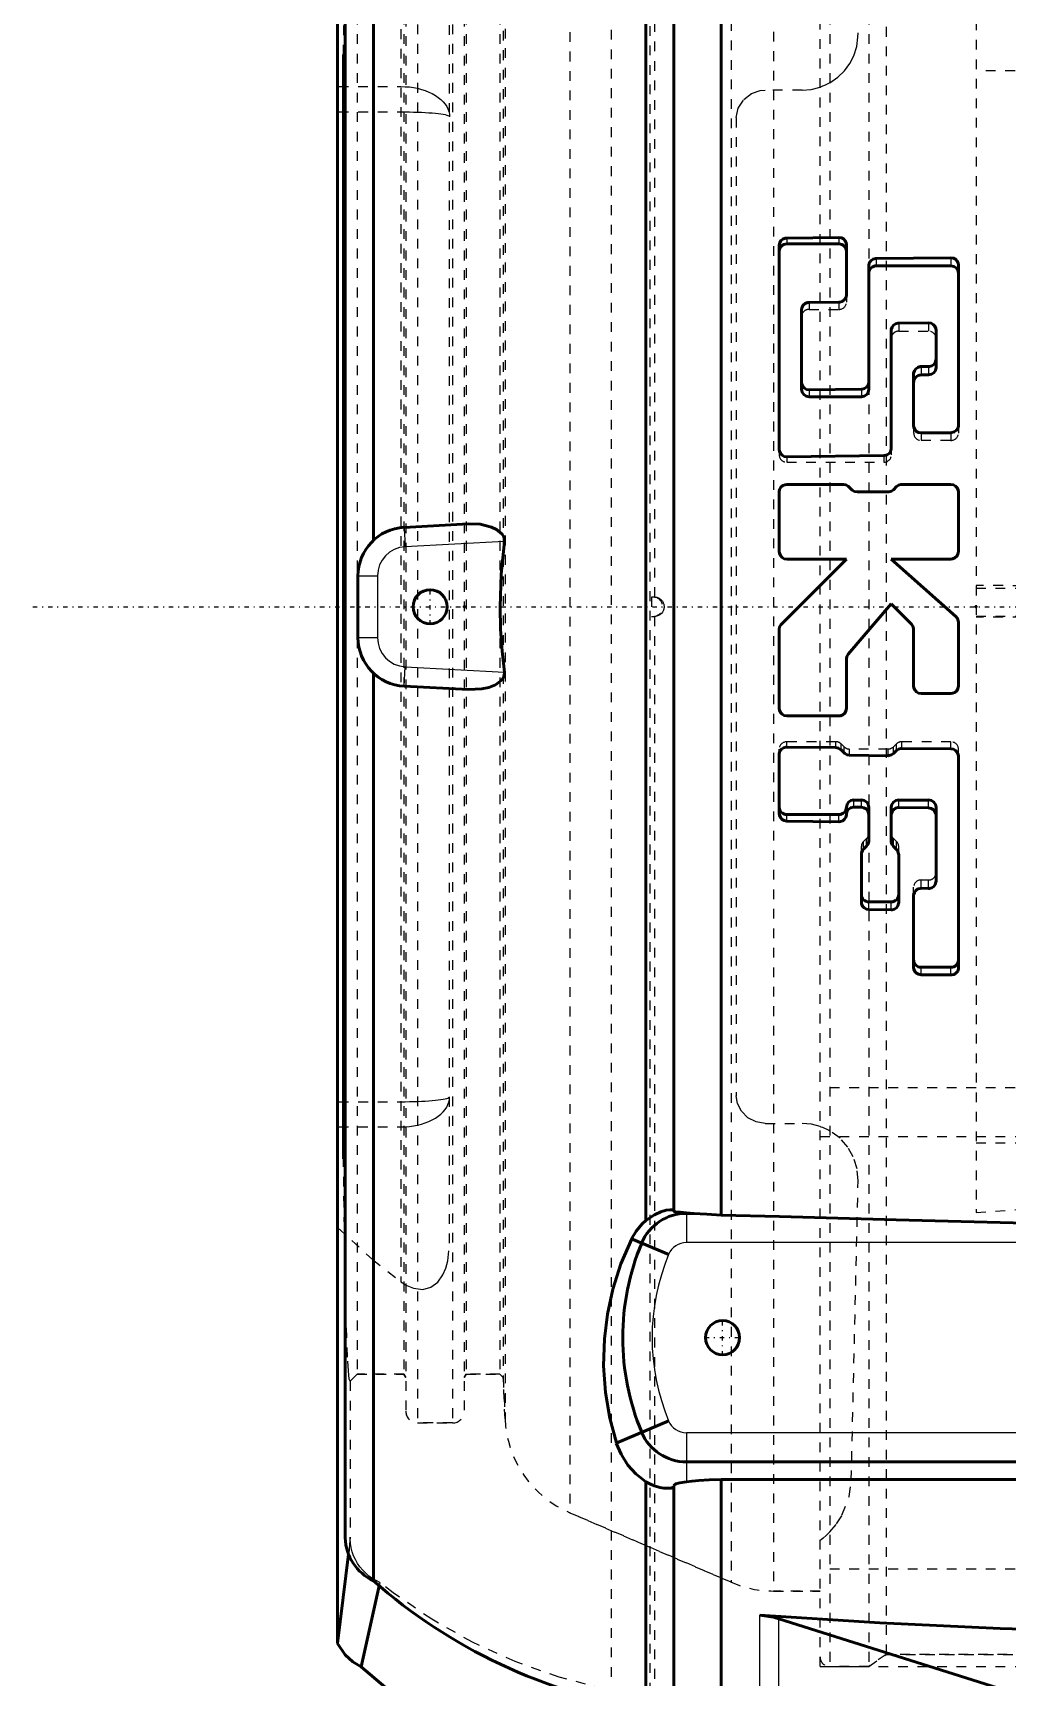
# Model space of a CAD drawing. Header units: millimetres. Extents: x -124 to 124, y -205 to 205.
# Drawn here: x -123.8 to -23.8, y -109.8 to 58.9 of the extents above; entities that cross this region are included whole.
import ezdxf

# ---------------------------------------------------------------- set-up
doc = ezdxf.new("R2010")
doc.units = ezdxf.units.MM
doc.linetypes.add('Center', pattern=[1.5, 0.45, -0.5, 0.05, -0.5])
doc.linetypes.add('Dashed', pattern=[2, 1, -1])
for name, color, linetype, lineweight in [('2d ConnectionPoints', 7, 'Continuous', 50), ('AM_0', 7, 'Continuous', 50), ('AM_4', 3, 'Continuous', 25), ('AM_5', 3, 'Continuous', 25), ('AM_7', 7, 'Center', 25), ('AM_9', 6, 'Dashed', 25)]:
    doc.layers.add(name, color=color, linetype=linetype, lineweight=lineweight)

# ---------------------------------------------------------------- blocks, each defined once
blk = doc.blocks.new('3_H_3024_sleeve_h_0_in_SKFSNL5246201224KH3024_4')
at = {"layer": 'AM_5'}
for p, q in [((5, 60), (5, 58.77)), ((45, 58.77), (5, 58.77)), ((45, -58.77), (5, -58.77)), ((5, -60), (5, -58.77))]:
    blk.add_line(p, q, dxfattribs=at)
at = {"layer": 'AM_9'}
for p, q in [((5, 60), (-27, 62.17)), ((-27, 62.17), (-27, -62.17)), ((43.77, 60), (5, 60)), ((5, 60), (5, 17.5)), ((45, 58.77), (43.77, 60)), ((43.77, 60), (43.77, -60)), ((45, 58.77), (45, -58.77)), ((45, 55), (-27, 55)), ((43.77, 2.09), (-27, 2.17)), ((-27, 1.92), (45, 1.92)), ((45, 2.05), (43.77, 2.09)), ((-27, -0.96), (45, -0.96)), ((43.77, -1.05), (-27, -1.08)), ((45, -1.03), (43.77, -1.05)), ((5, -17.5), (5, -60)), ((-27, -55), (45, -55)), ((43.77, -60), (45, -58.77)), ((-27, -62.17), (5, -60)), ((5, -60), (43.77, -60))]:
    blk.add_line(p, q, dxfattribs=at)
blk = doc.blocks.new('5_FRB_22_215_location_rng_2_0_in_SKFSNL5246201224KH3024_4')
at = {"layer": 'AM_9'}
for p, q in [((-43, -108.75), (-43, 108.75)), ((-21, -49.375), (-43, -49.375)), ((-43, -54.375), (-21, -54.375)), ((-21, -98.75), (-43, -98.75)), ((-43, -108.75), (-21, -108.75))]:
    blk.add_line(p, q, dxfattribs=at)
blk = doc.blocks.new('10_SNL_524_620_CAP_0_in_SKFSNL5246201224KH3024_4')
at = {"layer": 'AM_0'}
for p, q in [((-88.82, 6.81), (-88.82, 99.94)), ((-91.7, -95.54), (-91.7, 95.54)), ((-60.88, -62.98), (-60.88, 62.98)), ((-58, 62.03), (-58, -62)), ((-53.16, -62.42), (-53.16, 62.42)), ((-46.42, 37.83), (-41.06, 37.9)), ((-41.06, 37.23), (-46.42, 37.23)), ((-40.3, 37.18), (-40.3, 32.02)), ((-47.19, 16.15), (-47.19, 37.09)), ((-37.23, 35.74), (-29.57, 35.81)), ((-38, 35), (-38, 22.3)), ((-29.57, 34.99), (-37.23, 34.99)), ((-28.8, 35.09), (-28.8, 18.63)), ((-44.89, 30.48), (-44.89, 22.3)), ((-41.06, 31.27), (-44.13, 31.23)), ((-31.87, 29.14), (-34.93, 29.11)), ((-35.7, 28.35), (-35.7, 16.28)), ((-31.1, 28.4), (-31.1, 24.54)), ((-33.4, 18.59), (-33.4, 23.88)), ((-32.63, 24.64), (-31.87, 24.65)), ((-31.87, 23.79), (-32.63, 23.79)), ((-44.13, 22.26), (-38.76, 22.32)), ((-38.76, 21.55), (-44.13, 21.55)), ((-29.57, 17.86), (-32.63, 17.84)), ((-36.46, 15.51), (-46.42, 15.4)), ((-46.42, 12.55), (-40.61, 12.55)), ((-40.07, 12.33), (-39.75, 12.01)), ((-35.47, 12.01), (-35.16, 12.33)), ((-34.62, 12.55), (-29.57, 12.55)), ((-47.19, 5.66), (-47.19, 11.78)), ((-39.21, 11.78), (-36.02, 11.78)), ((-28.8, 11.78), (-28.8, 5.66)), ((-85.66, 8.15), (-79.07, 8.5)), ((-46.97, -1.78), (-40.3, 4.89)), ((-40.3, 4.89), (-46.42, 4.89)), ((-29.57, 4.89), (-35.7, 4.89)), ((-35.7, 4.89), (-29.06, -1.01)), ((-90.4, -3.16), (-90.4, 3.16)), ((-35.7, 0.29), (-40.11, -4.85)), ((-33.62, -1.78), (-35.7, 0.29)), ((-28.8, -1.58), (-28.8, -8.13)), ((-47.19, -10.43), (-47.19, -2.32)), ((-33.4, -8.13), (-33.4, -2.32)), ((-40.3, -5.35), (-40.3, -10.43)), ((-88.82, -99.94), (-88.82, -6.81)), ((-79.07, -8.5), (-85.66, -8.15)), ((-29.57, -8.9), (-32.63, -8.9)), ((-41.06, -11.2), (-46.42, -11.2)), ((-47.19, -21.23), (-47.19, -15.14)), ((-46.42, -14.39), (-41.38, -14.45)), ((-40.84, -14.68), (-40.52, -15)), ((-35.47, -15.06), (-35.16, -14.74)), ((-34.62, -14.53), (-29.57, -14.57)), ((-39.98, -15.23), (-36.02, -15.28)), ((-28.8, -15.34), (-28.8, -37.06)), ((-39.53, -19.83), (-38.76, -19.83)), ((-34.93, -19.83), (-31.87, -19.83)), ((-46.42, -21.32), (-41.06, -21.32)), ((-40.3, -21.31), (-40.3, -20.57)), ((-38.76, -20.57), (-39.53, -20.56)), ((-38, -24.04), (-38, -20.57)), ((-35.7, -24.06), (-35.7, -20.57)), ((-31.87, -20.64), (-34.93, -20.61)), ((-31.1, -28.16), (-31.1, -20.57)), ((-41.06, -22.06), (-46.42, -21.99)), ((-38.54, -24.88), (-38.22, -24.57)), ((-35.47, -24.6), (-35.16, -24.91)), ((-38.76, -30.32), (-38.76, -25.4)), ((-34.93, -25.44), (-34.93, -30.36)), ((-38, -30.28), (-35.7, -30.28)), ((-33.4, -37.02), (-33.4, -29.63)), ((-32.63, -28.89), (-31.87, -28.9)), ((-35.7, -31.09), (-38, -31.07)), ((-32.63, -36.99), (-29.57, -36.99)), ((-29.57, -37.78), (-32.63, -37.76)), ((-56.71, -62.18), (-55.93, -62.25)), ((-55.93, -62.25), (-56.71, -62.25)), ((-58.53, -66.47), (-62.33, -64.86)), ((-63.9, -85.81), (-58.53, -83.53)), ((56.71, -87.75), (-56.71, -87.75)), ((-60.88, -113.09), (-60.88, -89.78)), ((-58, -90.23), (-58, -118)), ((-53.16, -123.01), (-53.16, -89.56)), ((53.16, -89.56), (-53.16, -89.56)), ((-24.8, -110.94), (-47.22, -103.85))]:
    blk.add_line(p, q, dxfattribs=at)
for points in [[(-47.19, 37.09), (-47.19, 37.11), (-47.14, 37.35), (-47.01, 37.57), (-46.81, 37.73), (-46.57, 37.82), (-46.42, 37.83)], [(-41.06, 37.9), (-40.81, 37.86), (-40.58, 37.75), (-40.41, 37.56), (-40.31, 37.34), (-40.3, 37.18)], [(-38, 35), (-37.99, 35.09), (-37.92, 35.32), (-37.77, 35.53), (-37.56, 35.67), (-37.31, 35.74), (-37.23, 35.74)], [(-29.57, 35.81), (-29.32, 35.78), (-29.09, 35.66), (-28.92, 35.47), (-28.82, 35.25), (-28.8, 35.09)], [(-44.89, 30.48), (-44.89, 30.49), (-44.85, 30.73), (-44.72, 30.95), (-44.53, 31.12), (-44.29, 31.21), (-44.13, 31.23)], [(-40.3, 32.02), (-40.3, 31.93), (-40.37, 31.69), (-40.52, 31.49), (-40.73, 31.34), (-40.98, 31.27), (-41.06, 31.27)], [(-35.7, 28.35), (-35.69, 28.44), (-35.62, 28.68), (-35.47, 28.89), (-35.26, 29.03), (-35.01, 29.1), (-34.93, 29.11)], [(-31.87, 29.14), (-31.61, 29.1), (-31.39, 28.98), (-31.22, 28.79), (-31.12, 28.56), (-31.1, 28.4)], [(-31.1, 25.41), (-31.11, 25.32), (-31.18, 25.08), (-31.33, 24.87), (-31.54, 24.72), (-31.79, 24.65), (-31.87, 24.65)], [(-33.4, 23.88), (-33.4, 23.97), (-33.32, 24.21), (-33.17, 24.42), (-32.96, 24.56), (-32.72, 24.64), (-32.63, 24.64)], [(-44.13, 22.26), (-44.38, 22.3), (-44.6, 22.42), (-44.77, 22.6), (-44.87, 22.84), (-44.89, 23)], [(-38, 23.08), (-38, 23), (-38.07, 22.75), (-38.22, 22.55), (-38.43, 22.4), (-38.68, 22.33), (-38.76, 22.32)], [(-32.63, 17.84), (-32.89, 17.88), (-33.11, 18), (-33.28, 18.19), (-33.38, 18.42), (-33.4, 18.59)], [(-28.8, 18.63), (-28.81, 18.55), (-28.88, 18.3), (-29.03, 18.09), (-29.24, 17.94), (-29.49, 17.87), (-29.57, 17.86)], [(-46.42, 15.4), (-46.68, 15.43), (-46.9, 15.55), (-47.07, 15.74), (-47.17, 15.98), (-47.19, 16.15)], [(-35.7, 16.28), (-35.7, 16.2), (-35.77, 15.95), (-35.92, 15.74), (-36.13, 15.59), (-36.38, 15.52), (-36.46, 15.51)], [(-47.19, 11.78), (-47.15, 12.04), (-47.02, 12.26), (-46.83, 12.43), (-46.59, 12.53), (-46.42, 12.55)], [(-40.61, 12.55), (-40.36, 12.51), (-40.13, 12.38), (-40.07, 12.33)], [(-39.21, 11.78), (-39.47, 11.83), (-39.69, 11.95), (-39.75, 12.01)], [(-35.47, 12.01), (-35.68, 11.86), (-35.93, 11.79), (-36.02, 11.78)], [(-35.16, 12.33), (-34.95, 12.47), (-34.7, 12.54), (-34.62, 12.55)], [(-29.57, 12.55), (-29.32, 12.51), (-29.09, 12.38), (-28.92, 12.19), (-28.82, 11.95), (-28.8, 11.78)], [(-79.07, 8.5), (-77.87, 8.46), (-76.7, 8.18), (-76.18, 7.93), (-75.6, 7.45), (-75.44, 7.17), (-75.38, 6.85), (-75.38, 6.7)], [(-75.38, -6.7), (-75.62, -4.57), (-75.78, -2.29), (-75.83, 0), (-75.72, 3.35), (-75.38, 6.7)], [(-46.42, 4.89), (-46.68, 4.93), (-46.9, 5.06), (-47.07, 5.25), (-47.17, 5.49), (-47.19, 5.66)], [(-28.8, 5.66), (-28.85, 5.4), (-28.97, 5.18), (-29.16, 5.01), (-29.4, 4.91), (-29.57, 4.89)], [(-29.06, -1.01), (-28.9, -1.21), (-28.82, -1.45), (-28.8, -1.58)], [(-47.19, -2.32), (-47.15, -2.07), (-47.02, -1.84), (-46.97, -1.78)], [(-33.62, -1.78), (-33.48, -1.99), (-33.41, -2.24), (-33.4, -2.32)], [(-40.3, -5.35), (-40.25, -5.1), (-40.11, -4.85)], [(-75.38, -6.7), (-75.39, -6.98), (-75.48, -7.25), (-75.72, -7.58), (-76.3, -8), (-76.97, -8.27), (-77.68, -8.43), (-79.07, -8.5)], [(-32.63, -8.9), (-32.89, -8.86), (-33.11, -8.73), (-33.28, -8.54), (-33.38, -8.31), (-33.4, -8.13)], [(-28.8, -8.13), (-28.85, -8.39), (-28.97, -8.61), (-29.17, -8.78), (-29.4, -8.88), (-29.57, -8.9)], [(-46.42, -11.2), (-46.68, -11.16), (-46.9, -11.03), (-47.07, -10.84), (-47.17, -10.61), (-47.19, -10.43)], [(-40.3, -10.43), (-40.34, -10.69), (-40.46, -10.91), (-40.66, -11.08), (-40.9, -11.18), (-41.06, -11.2)], [(-47.19, -15.14), (-47.18, -15.05), (-47.11, -14.81), (-46.96, -14.6), (-46.75, -14.46), (-46.5, -14.39), (-46.42, -14.39)], [(-41.38, -14.45), (-41.13, -14.5), (-40.9, -14.63), (-40.84, -14.68)], [(-39.98, -15.23), (-40.23, -15.19), (-40.46, -15.06), (-40.52, -15)], [(-35.47, -15.06), (-35.68, -15.2), (-35.93, -15.27), (-36.02, -15.28)], [(-35.16, -14.74), (-34.95, -14.6), (-34.7, -14.53), (-34.62, -14.53)], [(-29.57, -14.57), (-29.32, -14.62), (-29.09, -14.74), (-28.92, -14.94), (-28.82, -15.17), (-28.8, -15.34)], [(-46.42, -21.99), (-46.68, -21.94), (-46.9, -21.82), (-47.07, -21.63), (-47.17, -21.39), (-47.19, -21.23)], [(-40.3, -21.31), (-40.3, -21.34), (-40.35, -21.59), (-40.48, -21.8), (-40.68, -21.96), (-40.92, -22.05), (-41.06, -22.06)], [(-40.3, -21.31), (-40.29, -21.22), (-40.22, -20.98), (-40.07, -20.77), (-39.86, -20.63), (-39.61, -20.57), (-39.53, -20.56)], [(-38.76, -20.57), (-38.51, -20.62), (-38.28, -20.74), (-38.11, -20.93), (-38.02, -21.17), (-38, -21.34)], [(-35.7, -21.36), (-35.69, -21.27), (-35.62, -21.03), (-35.47, -20.82), (-35.26, -20.68), (-35.01, -20.61), (-34.93, -20.61)], [(-31.87, -20.64), (-31.61, -20.69), (-31.39, -20.81), (-31.22, -21), (-31.12, -21.24), (-31.1, -21.4)], [(-38.76, -25.4), (-38.74, -25.24), (-38.64, -25), (-38.54, -24.88)], [(-38, -24.04), (-38.02, -24.21), (-38.12, -24.44), (-38.22, -24.57)], [(-35.47, -24.6), (-35.62, -24.39), (-35.69, -24.15), (-35.7, -24.06)], [(-35.16, -24.91), (-35.01, -25.12), (-34.94, -25.36), (-34.93, -25.44)], [(-31.1, -28.16), (-31.11, -28.25), (-31.18, -28.49), (-31.33, -28.69), (-31.54, -28.83), (-31.79, -28.9), (-31.87, -28.9)], [(-38, -31.07), (-38.25, -31.03), (-38.48, -30.9), (-38.65, -30.71), (-38.74, -30.48), (-38.76, -30.32)], [(-34.93, -30.36), (-34.94, -30.45), (-35.01, -30.68), (-35.16, -30.88), (-35.37, -31.03), (-35.62, -31.09), (-35.7, -31.09)], [(-33.4, -29.63), (-33.4, -29.55), (-33.32, -29.31), (-33.17, -29.1), (-32.96, -28.96), (-32.72, -28.9), (-32.63, -28.89)], [(-32.63, -37.76), (-32.89, -37.71), (-33.11, -37.59), (-33.28, -37.41), (-33.38, -37.18), (-33.4, -37.02)], [(-28.8, -37.06), (-28.81, -37.14), (-28.88, -37.38), (-29.03, -37.58), (-29.24, -37.72), (-29.49, -37.78), (-29.57, -37.78)], [(-58, -61.97), (-58.12, -61.88), (-58.38, -61.87), (-58.79, -61.92), (-59.35, -62.08), (-60, -62.38), (-60.88, -62.98)], [(-58, -61.99), (-58, -62), (-57.94, -62.07), (-57.73, -62.11), (-57.33, -62.13), (-56.71, -62.18)], [(-55.93, -62.25), (-55.31, -62.28), (-54.6, -62.34), (-53.16, -62.42)], [(-53.16, -62.42), (-47.17, -62.57), (-35.18, -62.9), (-23.19, -63.21), (-10.4, -63.43), (2.4, -63.49), (19.33, -63.28), (36.25, -62.86), (53.16, -62.42)], [(-62.33, -64.86), (-61.85, -64.07), (-61.25, -63.33), (-60.88, -62.98)], [(-63.88, -85.8), (-64.56, -83.26), (-65.01, -80.64), (-65.2, -77.9), (-65.13, -75.11), (-64.82, -72.58), (-64.26, -70.04), (-63.43, -67.44), (-62.31, -64.86)], [(-60.88, -89.78), (-61.89, -88.99), (-62.72, -88.07), (-63.41, -86.97), (-63.9, -85.81)], [(-60.88, -89.78), (-60.41, -90.03), (-59.98, -90.21), (-59.43, -90.37), (-59.04, -90.44), (-58.73, -90.46), (-58.29, -90.43), (-58.05, -90.33), (-58, -90.23)], [(-56.71, -89.79), (-57.38, -89.9), (-57.8, -89.99), (-58, -90.18)], [(-53.16, -89.56), (-54.38, -89.59), (-55.43, -89.65), (-56.13, -89.72), (-56.71, -89.79)], [(-47.22, -103.85), (-47.78, -103.69), (-49.19, -103.47)], [(-0.17, -105.28), (-12.2, -105.17), (-24.53, -104.83), (-36.86, -104.26), (-49.19, -103.47)]]:
    blk.add_lwpolyline(points, dxfattribs=at)
for centre in [(-83, 0), (-53, -75)]:
    blk.add_circle(centre, 1.75, dxfattribs=at)
for centre, radius, start, end in [((-85.4, 3.16), 5, 93.0417, 180), ((-85.4, -3.16), 5, 180, 266.9583), ((-56.71, -67.24), 4.99, 90, 157), ((-38.09, -75), 25.15, 157.3029, 202.6971), ((-56.71, -82.76), 4.99, 203, 270), ((-86.68, -95.39), 5.03, 181.7484, 244.7949), ((-52.37, -58.75), 55, 228.4908, 261.0989)]:
    blk.add_arc(centre, radius, start, end, dxfattribs=at)
for centre, major_axis, start_param, end_param in [((-46.42, 36.48), (0.766, 0), 1.570796, 3.141593), ((-41.06, 36.48), (0.766, 0), 6.283185, 7.853982), ((-37.23, 34.24), (0.766, 0), 1.570796, 3.141593), ((-29.57, 34.24), (0.766, 0), 0, 1.570796), ((-32.63, 23.05), (0.766, 0), 1.570796, 3.141593), ((-31.87, 24.54), (0.766, 0), 4.712389, 6.283185), ((-44.13, 22.3), (0.766, 0), 3.141593, 4.712389), ((-38.76, 22.3), (0.766, 0), 4.712389, 6.283185), ((-39.53, -20.57), (-0.766, 0), 4.712389, 6.283185), ((-38.76, -20.57), (-0.766, 0), 3.141593, 4.712389), ((-34.93, -20.57), (-0.766, 0), 4.712389, 6.283185), ((-31.87, -20.57), (-0.766, 0), 3.141593, 4.712389), ((-46.42, -20.57), (-0.766, 0), 6.283185, 7.853982), ((-41.06, -20.57), (-0.766, 0), 1.570796, 3.141593), ((-38, -29.53), (-0.766, 0), 6.283185, 7.853982), ((-35.7, -29.53), (-0.766, 0), 1.570796, 3.141593), ((-32.63, -36.25), (-0.766, 0), 6.283185, 7.853982), ((-29.57, -36.25), (-0.766, 0), 1.570796, 3.141593)]:
    blk.add_ellipse(centre, major_axis=major_axis, ratio=0.97437, start_param=start_param, end_param=end_param, dxfattribs=at)
at = {"layer": 'AM_4'}
for p, q in [((-46.42, 37.83), (-46.42, 37.23)), ((-41.06, 37.9), (-41.06, 37.23)), ((-37.23, 35.74), (-37.23, 34.99)), ((-29.57, 35.81), (-29.57, 34.99)), ((-32.63, 24.64), (-32.63, 23.79)), ((-31.87, 24.65), (-31.87, 23.79)), ((-44.13, 22.26), (-44.13, 21.55)), ((-38.76, 22.32), (-38.76, 21.55)), ((-85.66, 8.15), (-85.56, 6.16)), ((-75.38, 6.7), (-85.56, 6.16)), ((-90.4, 3.16), (-88.4, 3.16)), ((-88.4, 3.16), (-88.4, -3.16)), ((-90.4, -3.16), (-88.4, -3.16)), ((-85.66, -8.15), (-85.56, -6.16)), ((-85.56, -6.16), (-75.38, -6.7)), ((-39.53, -20.56), (-39.53, -19.83)), ((-38.76, -20.57), (-38.76, -19.83)), ((-34.93, -20.61), (-34.93, -19.83)), ((-31.87, -20.64), (-31.87, -19.83)), ((-46.42, -21.99), (-46.42, -21.32)), ((-41.06, -22.06), (-41.06, -21.32)), ((-38, -31.07), (-38, -30.28)), ((-35.7, -31.09), (-35.7, -30.28)), ((-32.63, -37.76), (-32.63, -36.99)), ((-29.57, -37.78), (-29.57, -36.99)), ((-56.71, -62.18), (-56.71, -65.25)), ((56.71, -65.25), (-56.71, -65.25)), ((-56.71, -84.75), (-56.71, -89.79)), ((56.71, -84.75), (-56.71, -84.75)), ((-49.19, -123.27), (-49.19, -103.47)), ((-47.22, -123.59), (-47.22, -103.85))]:
    blk.add_line(p, q, dxfattribs=at)
for centre, radius, start, end in [((-85.4, 3.16), 3, 93.0417, 180), ((-85.4, -3.16), 3, 180, 266.9583), ((-56.71, -67.24), 1.99, 90, 157), ((-38.09, -75), 22.15, 157.3439, 202.6561), ((-56.71, -82.76), 1.99, 203, 270)]:
    blk.add_arc(centre, radius, start, end, dxfattribs=at)
at = {"layer": 'AM_7'}
for p, q in [((-83, -1.84), (-83, 1.84)), ((-53, -76.84), (-53, -73.16)), ((-54.84, -75), (-51.16, -75))]:
    blk.add_line(p, q, dxfattribs=at)
at = {"layer": 'AM_9'}
for p, q in [((-42, 108.75), (-42, -108.75)), ((-38, 108.75), (-38, -108.75)), ((-36.21, 107.5), (-36.21, -107.5)), ((-52.12, 100.1), (-52.12, -100.1)), ((-47.76, 101), (-47.76, -101)), ((-68.67, 92.97), (-68.67, -92.97)), ((-84.3, 83.75), (-84.3, -83.75)), ((-80.7, 83.75), (-80.7, -83.75)), ((-75.32, 83.32), (-75.32, -83.32)), ((-85.5, 82.55), (-85.5, -82.55)), ((-79.5, 82.55), (-79.5, -82.55)), ((-90.5, 78.75), (-90.5, -78.75)), ((-85.7, 78.75), (-85.7, -78.75)), ((-79.3, 78.75), (-79.3, -78.75)), ((-75.85, 78.75), (-75.85, -78.75)), ((-75.5, 79.1), (-75.5, -79.1)), ((-58, -61.99), (-58, 61.99)), ((-58, -61.97), (-58, 61.97)), ((-58, -61.99), (-58, 61.97)), ((-44.13, 31.23), (-44.13, 30.51)), ((-44.13, 30.51), (-41.06, 30.51)), ((-41.06, 31.27), (-41.06, 30.51)), ((-40.3, 32.02), (-40.3, 31.26)), ((-34.93, 29.11), (-34.93, 28.27)), ((-31.87, 29.14), (-31.87, 28.27)), ((-34.93, 28.27), (-31.87, 28.27)), ((-33.4, 18.59), (-33.4, 17.82)), ((-28.8, 18.63), (-28.8, 17.82)), ((-32.63, 17.84), (-32.63, 17.08)), ((-32.63, 17.08), (-29.57, 17.08)), ((-29.57, 17.86), (-29.57, 17.08)), ((-47.19, 16.15), (-47.19, 15.58)), ((-46.42, 15.4), (-46.42, 14.84)), ((-36.46, 15.51), (-36.46, 14.84)), ((-35.7, 16.28), (-35.7, 15.58)), ((-46.42, 14.84), (-36.46, 14.84)), ((-47.19, -15.14), (-47.19, -14.6)), ((-41.38, -13.85), (-46.42, -13.85)), ((-46.42, -14.39), (-46.42, -13.85)), ((-41.38, -14.45), (-41.38, -13.85)), ((-40.52, -14.38), (-40.84, -14.07)), ((-40.84, -14.68), (-40.84, -14.07)), ((-40.52, -15), (-40.52, -14.38)), ((-36.02, -14.6), (-39.98, -14.6)), ((-39.98, -15.23), (-39.98, -14.6)), ((-36.02, -15.28), (-36.02, -14.6)), ((-35.16, -14.07), (-35.47, -14.38)), ((-35.47, -15.06), (-35.47, -14.38)), ((-35.16, -14.74), (-35.16, -14.07)), ((-29.57, -13.85), (-34.62, -13.85)), ((-34.62, -14.53), (-34.62, -13.85)), ((-29.57, -14.57), (-29.57, -13.85)), ((-28.8, -15.34), (-28.8, -14.6)), ((-38.76, -25.4), (-38.76, -24.61)), ((-38.22, -23.78), (-38.54, -24.09)), ((-38.54, -24.88), (-38.54, -24.09)), ((-38.22, -24.57), (-38.22, -23.78)), ((-35.16, -24.09), (-35.47, -23.78)), ((-35.47, -24.6), (-35.47, -23.78)), ((-35.16, -24.91), (-35.16, -24.09)), ((-34.93, -25.44), (-34.93, -24.61)), ((-31.87, -28.04), (-32.63, -28.04)), ((-32.63, -28.89), (-32.63, -28.04)), ((-31.87, -28.9), (-31.87, -28.04)), ((-33.4, -29.63), (-33.4, -28.78)), ((-58, -61.99), (-58, -61.97)), ((-90.5, -78.75), (-91.89, -80.14)), ((-90.5, -78.75), (-85.7, -78.75)), ((-85.7, -78.75), (-85.5, -79.1)), ((-79.5, -79.1), (-79.3, -78.75)), ((-79.3, -78.75), (-75.85, -78.75)), ((-75.85, -78.75), (-75.5, -79.1)), ((-75.5, -79.1), (-75.32, -83.32)), ((-84.3, -83.75), (-80.7, -83.75)), ((-58, -117.92), (-58, -90.18)), ((-58, -90.21), (-58, -90.18)), ((-58, -117.71), (-58, -90.21)), ((-58, -90.22), (-58, -90.21)), ((-58, -90.23), (-58, -90.22)), ((-58, -117.62), (-58, -90.27)), ((-68.67, -92.97), (-52.12, -100.1)), ((-47.76, -101), (-43, -101)), ((-38, -108.75), (-36.21, -107.5)), ((-36.21, -107.5), (36.21, -107.5)), ((-42, -108.75), (-38, -108.75))]:
    blk.add_line(p, q, dxfattribs=at)
for centre, radius, start, end in [((-84.3, -82.55), 1.2, 180, 270), ((-80.7, -82.55), 1.2, 270, 0), ((-64.31, -82.85), 11.02, 182.4428, 246.6929), ((-47.76, -89.98), 11.02, 246.6929, 270), ((-42, -107.75), 1, 180, 270)]:
    blk.add_arc(centre, radius, start, end, dxfattribs=at)
for centre, major_axis, start_param, end_param in [((-44.13, 29.77), (0.766, 0), 1.570796, 3.141593), ((-41.06, 31.26), (0.766, 0), 4.712389, 6.283185), ((-34.93, 27.53), (0.766, 0), 1.570796, 3.141593), ((-31.87, 27.53), (0.766, 0), 0, 1.570796), ((-32.63, 17.82), (0.766, 0), 3.141593, 4.712389), ((-29.57, 17.82), (0.766, 0), 4.712389, 6.283185), ((-46.42, 15.58), (0.766, 0), 3.141593, 4.712389), ((-36.46, 15.58), (0.766, 0), 4.712389, 6.283185), ((-46.42, -14.6), (-0.766, 0), 4.712389, 6.283185), ((-41.38, -14.6), (-0.766, 0), 3.926991, 4.712389), ((-39.98, -13.85), (-0.766, 0), 0.785398, 1.570796), ((-36.02, -13.85), (-0.766, 0), 1.570796, 2.356194), ((-34.62, -14.6), (-0.766, 0), 4.712389, 5.497787), ((-29.57, -14.6), (-0.766, 0), 3.141593, 4.712389), ((-38.76, -23.25), (-0.766, 0), 2.356194, 3.141593), ((-34.93, -23.25), (-0.766, 0), 0, 0.785398), ((-38, -24.61), (-0.766, 0), 5.497787, 6.283185), ((-35.7, -24.61), (-0.766, 0), 3.141593, 3.926991), ((-32.63, -28.78), (-0.766, 0), 4.712389, 6.283185), ((-31.87, -27.29), (-0.766, 0), 1.570796, 3.141593)]:
    blk.add_ellipse(centre, major_axis=major_axis, ratio=0.97437, start_param=start_param, end_param=end_param, dxfattribs=at)
blk = doc.blocks.new('11_SNL_524_620_BASE_0_in_SKFSNL5246201224KH3024_4')
at = {"layer": 'AM_0'}
for p, q in [((-92.5, 106.39), (-92.5, -106.39)), ((-91.89, -56.66), (-91.89, 56.66)), ((-91.36, -97.23), (-92.5, -106.39)), ((-88.23, -100.46), (-90.08, -108.79))]:
    blk.add_line(p, q, dxfattribs=at)
for points in [[(-90.08, -108.79), (-90.94, -108.26), (-91.72, -107.53), (-92.5, -106.39)], [(-64.42, -121.2), (-68.31, -120.37), (-72.05, -119.27), (-75.77, -117.85), (-79.29, -116.2), (-82.22, -114.56), (-84.97, -112.78), (-87.61, -110.85), (-90.08, -108.79)]]:
    blk.add_lwpolyline(points, dxfattribs=at)
at = {"layer": 'AM_7'}
blk.add_line((-123.75, 0), (123.75, 0), dxfattribs=at)
at = {"layer": 'AM_9'}
for p, q in [((-60, 126), (-60, 1)), ((-60.45, 123.59), (-60.45, -123.59)), ((-64.42, 121.2), (-64.42, -121.2)), ((-86, 69.26), (-86, -69.26)), ((-81, -65.32), (-81, 65.32)), ((-92.38, 53.38), (-86, 53.38)), ((-44.84, 53.02), (-48.62, 53.02)), ((-92.37, 50.79), (-86, 50.79)), ((-51.62, 50.19), (-51.62, -50.19)), ((-60.28, 0.99), (-60.28, -0.99)), ((-60, 1), (-60.14, 1)), ((-60.14, -1), (-60, -1)), ((-60, -1), (-60, -126)), ((-92.37, -50.79), (-86, -50.79)), ((-92.38, -53.38), (-86, -53.38)), ((-48.62, -53.02), (-44.84, -53.02)), ((-39.8, -89.63), (-39.1, -58.89)), ((-90.5, -78.75), (-91.22, -79.47)), ((-85.7, -78.75), (-90.5, -78.75)), ((-85.5, -79.1), (-85.7, -78.75)), ((-79.3, -78.75), (-79.5, -79.1)), ((-75.85, -78.75), (-79.3, -78.75)), ((-75.5, -79.1), (-75.85, -78.75)), ((-75.32, -83.32), (-75.5, -79.1)), ((-91.22, -79.47), (-91.22, -95.48)), ((-80.7, -83.75), (-84.3, -83.75)), ((-52.12, -100.1), (-68.67, -92.97)), ((-91.22, -95.49), (-91.22, -95.48)), ((-91.22, -95.48), (-91.22, -95.49)), ((-88.15, -100.12), (-88.23, -100.46)), ((-43, -101), (-47.76, -101)), ((-36.21, -107.5), (-38, -108.75)), ((36.21, -107.5), (-36.21, -107.5)), ((-38, -108.75), (-42, -108.75))]:
    blk.add_line(p, q, dxfattribs=at)
for points in [[(-91.89, 56.66), (-91.83, 61.3), (-91.76, 65.48), (-91.69, 69.15), (-91.62, 72.3), (-91.54, 74.9), (-91.47, 76.93), (-91.39, 78.38), (-91.3, 79.23), (-91.22, 79.47), (-91.22, 79.47)], [(-42, 53.77), (-41.19, 54.33), (-40.51, 55), (-39.96, 55.74), (-39.54, 56.55), (-39.24, 57.49), (-39.11, 58.45), (-39.1, 58.89)], [(-86, 53.38), (-85.56, 53.37), (-85.13, 53.34), (-84.71, 53.28), (-84.29, 53.2), (-83.89, 53.09), (-83.5, 52.97), (-83.13, 52.82), (-82.79, 52.66), (-82.46, 52.47), (-82.17, 52.27), (-81.9, 52.06), (-81.67, 51.83), (-81.47, 51.59), (-81.3, 51.34), (-81.17, 51.08), (-81.08, 50.82), (-81.02, 50.55), (-81, 50.28)], [(-51.62, 50.19), (-51.4, 51.16), (-50.83, 52.05), (-50.05, 52.66), (-49.16, 52.97), (-48.62, 53.02)], [(-44.84, 53.02), (-43.92, 53.09), (-43, 53.32)], [(-42, 53.77), (-42.27, 53.63), (-42.54, 53.5), (-42.74, 53.42), (-42.88, 53.36), (-42.97, 53.33), (-43, 53.32)], [(-86, 50.79), (-85.56, 50.79), (-85.13, 50.78), (-84.71, 50.77), (-84.29, 50.76), (-83.89, 50.74), (-83.5, 50.72), (-83.13, 50.7), (-82.79, 50.67), (-82.46, 50.64), (-82.17, 50.61), (-81.9, 50.57), (-81.67, 50.54), (-81.47, 50.5), (-81.3, 50.45), (-81.17, 50.41), (-81.08, 50.37), (-81.02, 50.32), (-81, 50.28)], [(-60, 1), (-60.17, 1), (-60.28, 0.99)], [(-60, 1), (-59.91, 1), (-59.83, 0.98), (-59.74, 0.97), (-59.66, 0.94), (-59.58, 0.91), (-59.5, 0.87), (-59.43, 0.82), (-59.36, 0.77), (-59.29, 0.71), (-59.23, 0.64), (-59.18, 0.57), (-59.13, 0.5), (-59.09, 0.42), (-59.06, 0.34), (-59.03, 0.26), (-59.02, 0.17), (-59, 0.09), (-59, 0), (-59, -0.09), (-59.02, -0.17), (-59.03, -0.26), (-59.06, -0.34), (-59.09, -0.42), (-59.13, -0.5), (-59.18, -0.57), (-59.23, -0.64), (-59.29, -0.71), (-59.36, -0.77), (-59.43, -0.82), (-59.5, -0.87), (-59.58, -0.91), (-59.66, -0.94), (-59.74, -0.97), (-59.83, -0.98), (-59.91, -1), (-60, -1)], [(-60.28, -0.99), (-60.11, -1), (-60, -1)], [(-86, -53.38), (-85.56, -53.37), (-85.13, -53.34), (-84.71, -53.28), (-84.29, -53.2), (-83.89, -53.09), (-83.5, -52.97), (-83.13, -52.82), (-82.79, -52.66), (-82.46, -52.47), (-82.17, -52.27), (-81.9, -52.06), (-81.67, -51.83), (-81.47, -51.59), (-81.3, -51.34), (-81.17, -51.08), (-81.08, -50.82), (-81.02, -50.55), (-81, -50.28)], [(-86, -50.79), (-85.56, -50.79), (-85.13, -50.78), (-84.71, -50.77), (-84.29, -50.76), (-83.89, -50.74), (-83.5, -50.72), (-83.13, -50.7), (-82.79, -50.67), (-82.46, -50.64), (-82.17, -50.61), (-81.9, -50.57), (-81.67, -50.54), (-81.47, -50.5), (-81.3, -50.45), (-81.17, -50.41), (-81.08, -50.37), (-81.02, -50.32), (-81, -50.28)], [(-48.62, -53.02), (-49.57, -52.87), (-50.42, -52.43), (-51.07, -51.76), (-51.47, -50.96), (-51.62, -50.19)], [(-43, -53.32), (-43.89, -53.1), (-44.84, -53.02)], [(-43, -53.32), (-42.99, -53.32), (-42.91, -53.35), (-42.76, -53.41), (-42.55, -53.5), (-42.32, -53.6), (-42.09, -53.72), (-42, -53.77)], [(-39.1, -58.89), (-39.2, -57.68), (-39.59, -56.45), (-40.15, -55.45), (-40.95, -54.54), (-42, -53.77)], [(-91.22, -79.47), (-91.3, -79.25), (-91.38, -78.42), (-91.46, -77), (-91.54, -75), (-91.62, -72.42), (-91.69, -69.29), (-91.76, -65.64), (-91.83, -61.48), (-91.89, -56.86), (-91.89, -56.66)], [(-92.5, -63.69), (-88.91, -66.98), (-86, -69.26)], [(-86, -69.26), (-85.39, -69.65), (-84.72, -69.93), (-83.74, -70.05), (-82.93, -69.83), (-82.22, -69.31), (-81.69, -68.56), (-81.38, -67.86), (-81.17, -67.1), (-81, -65.32)], [(-42, -94.94), (-41.31, -94.11), (-40.75, -93.23), (-40.01, -91.29), (-39.8, -89.63)], [(-91.22, -95.49), (-91.26, -96.18), (-91.36, -97.23)], [(-88.15, -100.12), (-88.55, -99.93), (-88.92, -99.71), (-89.28, -99.46), (-89.61, -99.17), (-89.92, -98.86), (-90.2, -98.52), (-90.45, -98.16), (-90.67, -97.78), (-90.85, -97.38), (-91, -96.97), (-91.11, -96.55), (-91.18, -96.11), (-91.21, -95.68), (-91.22, -95.48)], [(-42, -94.94), (-42.37, -95.3), (-42.68, -95.57), (-42.89, -95.74), (-43, -95.81), (-43, -95.82)], [(-60.39, -111.82), (-65.12, -111.04), (-69.77, -109.84), (-74.29, -108.24), (-78.66, -106.25), (-82.84, -103.89), (-86.79, -101.17), (-88.15, -100.12)]]:
    blk.add_lwpolyline(points, dxfattribs=at)
for centre, radius, start, end in [((-84.3, -82.55), 1.2, 180, 270), ((-80.7, -82.55), 1.2, 270, 0), ((-64.31, -82.85), 11.02, 182.4428, 246.6929), ((-47.76, -89.98), 11.02, 246.6929, 270), ((-42, -107.75), 1, 180, 270)]:
    blk.add_arc(centre, radius, start, end, dxfattribs=at)
blk.add_ellipse((-60.14, 0), major_axis=(0, -1), ratio=0.999848, start_param=6.141083, end_param=9.566881, dxfattribs=at)

msp = doc.modelspace()

# ---------------------------------------------------------------- linework, layer by layer
at = {"layer": '2d ConnectionPoints'}
for p in [(-79.5, 0), (-27, 0), (-27, 0)]:
    msp.add_point(p, dxfattribs=at)

# ---------------------------------------------------------------- block references
for name in ['11_SNL_524_620_BASE_0_in_SKFSNL5246201224KH3024_4', '10_SNL_524_620_CAP_0_in_SKFSNL5246201224KH3024_4', '5_FRB_22_215_location_rng_2_0_in_SKFSNL5246201224KH3024_4', '3_H_3024_sleeve_h_0_in_SKFSNL5246201224KH3024_4']:
    msp.add_blockref(name, (0, 0))

doc.saveas('drawing.dxf')
